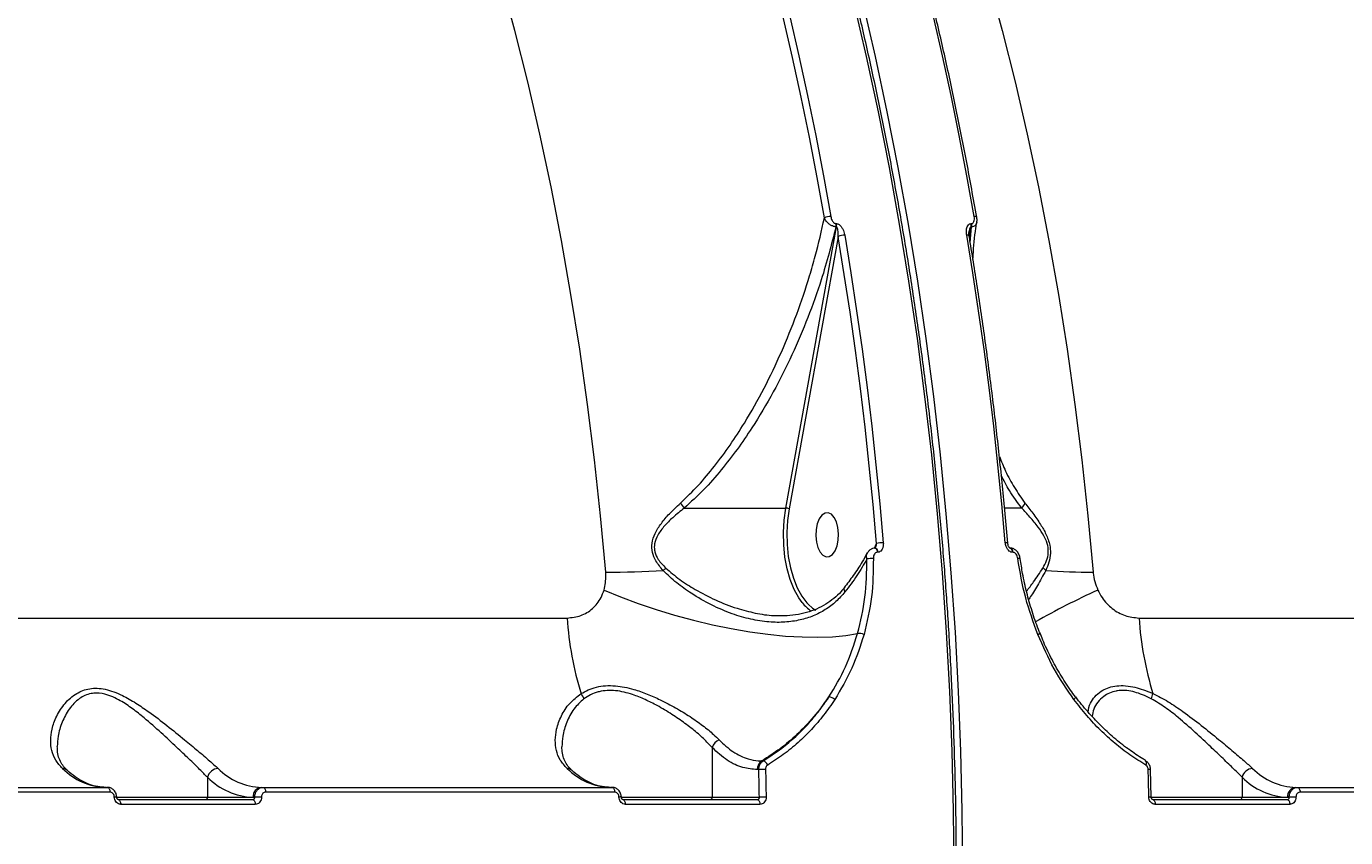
# Model space of a CAD drawing. Header units: millimetres. Extents: x -7735 to 7893, y -6545 to 6034.
# Drawn here: x 4159.8 to 4428.7, y 273.9 to 439.2 of the extents above; entities that cross this region are included whole.
import ezdxf

# ---------------------------------------------------------------- set-up
doc = ezdxf.new("R2010")
doc.units = ezdxf.units.MM
doc.layers.add('DIKOM_ОБЪЕКТ', color=7, linetype='Continuous')
doc.layers.add('DIKOM_РАЗМЕР_ОБЪЕКТА', color=7, linetype='Continuous')
doc.styles.add('style1', font='arial.ttf', dxfattribs={"width": 0.8})
doc.dimstyles.new('1-50', dxfattribs={"dimtxt": 300, "dimasz": 200, "dimexe": 100, "dimexo": 0, "dimgap": 100, "dimtad": 1, "dimtxsty": 'style1', "dimcen": 200, "dimclrd": 7, "dimclre": 7, "dimclrt": 7, "dimadec": 1, "dimazin": 2, "dimtfac": 1, "dimtmove": 0, "dimatfit": 2, "dimfxl": 0, "dimlwd": 25, "dimlwe": 18, "dimarcsym": 0})

# ---------------------------------------------------------------- blocks, each defined once
blk = doc.blocks.new('*D0')
at = {"layer": 'Defpoints', "color": 0, "transparency": 16777216}
for p in [(5893.22, 882.1), (-4595.74, 266.13), (5893.22, -5840.17)]:
    blk.add_point(p, dxfattribs=at)
at = {"layer": 'DIKOM_РАЗМЕР_ОБЪЕКТА', "color": 7, "lineweight": 18, "transparency": 16777216}
for p, q in [((5893.22, 882.1), (5893.22, -5940.17)), ((-4595.74, 266.13), (-4595.74, -5940.17))]:
    blk.add_line(p, q, dxfattribs=at)
at = {"layer": 'DIKOM_РАЗМЕР_ОБЪЕКТА', "color": 7, "lineweight": 25, "transparency": 16777216}
blk.add_line((-4395.74, -5840.17), (5693.22, -5840.17), dxfattribs=at)
at = {"layer": 'DIKOM_РАЗМЕР_ОБЪЕКТА', "color": 7, "transparency": 16777216}
for points in [[(-4395.74, -5806.84), (-4395.74, -5873.51), (-4595.74, -5840.17)], [(5693.22, -5806.84), (5693.22, -5873.51), (5893.22, -5840.17)]]:
    blk.add_solid(points, dxfattribs=at)
at = {"layer": 'DIKOM_РАЗМЕР_ОБЪЕКТА', "color": 7, "transparency": 16777216, "insert": (648.74, -5587), "char_height": 300, "attachment_point": 5, "style": 'style1'}
blk.add_mtext('10450', dxfattribs=at)

msp = doc.modelspace()

# ---------------------------------------------------------------- linework, layer by layer
at = {"layer": 'DIKOM_ОБЪЕКТ', "color": 7, "linetype": 'Continuous', "lineweight": 15}
for p, q in [((4314.59, 341.042), (4324.932, 398.331)), ((4324.932, 398.331), (4324.828, 398.331)), ((4324.83, 398.978), (4324.934, 398.978)), ((4352.361, 398.331), (4352, 396.329)), ((4352.198, 395.147), (4352.465, 398.331)), ((4352.465, 398.331), (4352.361, 398.331)), ((4352.364, 398.978), (4352.468, 398.978)), ((4325.271, 396.326), (4315.262, 340.877)), ((4293.922, 341.042), (4314.59, 341.042)), ((4362.689, 341.042), (4359.189, 341.042)), ((4332.692, 332.841), (4333.12, 333.81)), ((4333.362, 332.029), (4333.281, 332.029)), ((4360.363, 332.872), (4360.303, 332.872)), ((4360.871, 332.029), (4360.791, 332.029)), ((4362.382, 330.711), (4362.383, 330.716)), ((3970.021, 318.628), (4270.03, 318.628)), ((4386.605, 318.628), (4686.613, 318.628)), ((4299.597, 292.227), (4299.597, 282.125)), ((4309.095, 287.738), (4308.787, 287.738)), ((4309.727, 289.522), (4310.01, 289.522)), ((4389.084, 282.145), (4388.954, 287.765)), ((4196.737, 286.176), (4196.737, 282.125)), ((4407.6, 286.176), (4407.6, 282.125)), ((4105.199, 284.125), (4176.344, 284.125)), ((4176.858, 283.166), (4105.713, 283.166)), ((4207.719, 284.125), (4208.059, 284.125)), ((4208.059, 284.125), (4279.204, 284.125)), ((4279.718, 283.166), (4208.574, 283.166)), ((4418.582, 284.125), (4418.922, 284.125)), ((4418.922, 284.125), (4490.067, 284.125)), ((4490.581, 283.166), (4419.437, 283.166)), ((4178.19, 282.125), (4196.737, 282.125)), ((4178.535, 281.625), (4205.965, 281.625)), ((4206.479, 280.66), (4179.05, 280.66)), ((4196.737, 282.125), (4206.005, 282.125)), ((4206.005, 282.125), (4206.365, 282.125)), ((4281.05, 282.125), (4299.597, 282.125)), ((4281.395, 281.625), (4308.825, 281.625)), ((4309.339, 280.66), (4281.91, 280.66)), ((4299.597, 282.125), (4309.225, 282.125)), ((4389.053, 282.125), (4407.6, 282.125)), ((4389.399, 281.625), (4416.828, 281.625)), ((4417.343, 280.66), (4389.913, 280.66)), ((4407.6, 282.125), (4416.868, 282.125)), ((4416.868, 282.125), (4417.228, 282.125))]:
    msp.add_line(p, q, dxfattribs=at)
at = {"layer": 'DIKOM_ОБЪЕКТ', "color": 7, "linetype": 'Continuous', "lineweight": 15, "flags": 128}
for points in [[(4322.466, 400.14), (4320.98, 408.405), (4319.405, 416.607), (4317.742, 424.744), (4315.992, 432.812), (4314.156, 440.807), (4312.234, 448.725), (4310.227, 456.564), (4308.136, 464.32)], [(4309.412, 464.758), (4311.507, 456.985), (4313.518, 449.129), (4315.445, 441.193), (4317.285, 433.18), (4319.039, 425.095), (4320.705, 416.94), (4322.284, 408.72), (4323.773, 400.437)], [(4353.02, 400.437), (4351.53, 408.72), (4349.952, 416.94), (4348.285, 425.095), (4346.531, 433.18), (4344.691, 441.193), (4342.765, 449.129), (4340.754, 456.985), (4338.658, 464.758)], [(4277.916, 327.973), (4276.854, 339.441), (4275.612, 350.84), (4274.193, 362.161), (4272.595, 373.392), (4270.823, 384.524), (4268.876, 395.545), (4266.757, 406.446), (4264.468, 417.217), (4262.011, 427.847), (4259.387, 438.326), (4256.601, 448.645)], [(4355.947, 448.645), (4358.733, 438.326), (4361.356, 427.847), (4363.813, 417.217), (4366.103, 406.446), (4368.222, 395.545), (4370.168, 384.524), (4371.941, 373.392), (4373.538, 362.161), (4374.958, 350.84), (4376.2, 339.441), (4377.261, 327.973)], [(4348.898, 267.128), (4348.792, 279.315), (4348.504, 291.491), (4348.034, 303.646), (4347.382, 315.769), (4346.55, 327.851), (4345.537, 339.88), (4344.345, 351.847), (4342.975, 363.742), (4341.427, 375.555), (4339.704, 387.276), (4337.806, 398.895), (4335.735, 410.402), (4333.493, 421.787), (4331.082, 433.041), (4328.504, 444.155)], [(4330.218, 444.155), (4332.797, 433.041), (4335.207, 421.787), (4337.45, 410.402), (4339.52, 398.895), (4341.418, 387.276), (4343.142, 375.555), (4344.689, 363.742), (4346.059, 351.847), (4347.251, 339.88), (4348.264, 327.851), (4349.096, 315.769), (4349.748, 303.646), (4350.218, 291.491), (4350.506, 279.315), (4350.612, 267.128)], [(4353.517, 400.288), (4353.511, 400.307), (4353.473, 400.351), (4353.401, 400.388), (4353.3, 400.415), (4353.171, 400.431), (4353.02, 400.437)], [(4333.12, 333.81), (4332.411, 341.742), (4331.624, 349.647), (4330.758, 357.521), (4329.815, 365.361), (4328.794, 373.164), (4327.696, 380.928), (4326.522, 388.65), (4325.271, 396.326)], [(4326.618, 396.637), (4327.872, 388.942), (4329.049, 381.202), (4330.149, 373.42), (4331.172, 365.598), (4332.118, 357.739), (4332.986, 349.846), (4333.775, 341.923), (4334.486, 333.971)], [(4359.343, 333.971), (4358.633, 341.923), (4357.843, 349.846), (4356.976, 357.739), (4356.03, 365.598), (4355.007, 373.42), (4353.907, 381.202), (4352.729, 388.942), (4351.476, 396.637)], [(4351.973, 396.492), (4351.971, 396.499), (4351.939, 396.546), (4351.87, 396.585), (4351.767, 396.613), (4351.634, 396.631), (4351.476, 396.637)], [(4317.968, 321.764), (4317.284, 322.728), (4316.332, 324.464), (4315.529, 326.463), (4314.893, 328.677), (4314.439, 331.054), (4314.178, 333.538), (4314.116, 336.071), (4314.255, 338.592), (4314.59, 341.042)], [(4315.262, 340.877), (4314.937, 338.501), (4314.802, 336.056), (4314.862, 333.6), (4315.115, 331.191), (4315.556, 328.886), (4316.172, 326.739), (4316.951, 324.801), (4317.874, 323.117), (4318.919, 321.728), (4319.146, 321.483)], [(4325.046, 333.335), (4325.292, 334.524), (4325.354, 335.799), (4325.229, 337.056), (4324.927, 338.195), (4324.472, 339.122), (4323.901, 339.762), (4323.259, 340.064), (4322.6, 340.003), (4321.977, 339.584), (4321.44, 338.841), (4321.032, 337.835), (4320.787, 336.646), (4320.724, 335.37), (4320.849, 334.113), (4321.151, 332.974), (4321.607, 332.047), (4322.178, 331.407), (4322.819, 331.105), (4323.478, 331.166), (4324.101, 331.585), (4324.638, 332.328), (4325.046, 333.335)], [(4332.774, 332.872), (4332.912, 332.834), (4333.046, 332.719), (4333.157, 332.536), (4333.238, 332.3), (4333.281, 332.029)], [(4332.841, 332.872), (4332.849, 332.872), (4332.853, 332.872)], [(4332.853, 332.872), (4332.993, 332.834), (4333.127, 332.719), (4333.238, 332.536), (4333.318, 332.3), (4333.362, 332.029)], [(4360.274, 332.872), (4360.278, 332.872), (4360.423, 332.834), (4360.556, 332.719), (4360.667, 332.536), (4360.748, 332.3), (4360.791, 332.029)], [(4360.362, 332.872), (4360.503, 332.834), (4360.637, 332.719), (4360.748, 332.536), (4360.828, 332.3), (4360.871, 332.029)], [(4277.563, 324.331), (4280.944, 322.925), (4284.492, 321.592), (4288.173, 320.347), (4291.951, 319.201), (4295.787, 318.166), (4299.644, 317.252), (4303.484, 316.468), (4307.27, 315.822), (4310.963, 315.32), (4314.528, 314.967), (4317.928, 314.767), (4321.131, 314.722), (4324.105, 314.831), (4326.821, 315.095), (4329.251, 315.509)], [(4326.509, 324.758), (4326.51, 324.758), (4326.519, 324.771)], [(4319.146, 321.483), (4320.061, 320.666), (4320.703, 320.241)], [(4373.629, 302.538), (4373.647, 302.497), (4373.641, 302.431), (4373.606, 302.347), (4373.543, 302.249), (4373.454, 302.139), (4373.343, 302.023)], [(4309.225, 282.125), (4309.211, 282.827), (4309.196, 283.529), (4309.181, 284.231), (4309.165, 284.932), (4309.148, 285.634), (4309.131, 286.335), (4309.113, 287.037), (4309.095, 287.738)], [(4310.467, 287.79), (4310.485, 287.087), (4310.503, 286.384), (4310.52, 285.68), (4310.537, 284.977), (4310.553, 284.274), (4310.568, 283.57), (4310.583, 282.867), (4310.597, 282.163)], [(4387.848, 289.522), (4387.935, 289.508), (4387.956, 289.499)], [(4387.956, 289.499), (4388.005, 289.463), (4388.055, 289.387), (4388.083, 289.284), (4388.09, 289.157), (4388.073, 289.011), (4388.034, 288.852), (4387.975, 288.684)], [(4388.599, 282.163), (4388.585, 282.867), (4388.57, 283.57), (4388.555, 284.274), (4388.539, 284.977), (4388.522, 285.68), (4388.505, 286.384), (4388.487, 287.087), (4388.469, 287.79)], [(4176.344, 284.125), (4176.442, 284.107), (4176.536, 284.053), (4176.623, 283.965), (4176.701, 283.847), (4176.764, 283.702), (4176.814, 283.536), (4176.845, 283.355), (4176.858, 283.166)], [(4208.059, 284.125), (4208.157, 284.107), (4208.251, 284.053), (4208.339, 283.965), (4208.416, 283.847), (4208.48, 283.702), (4208.528, 283.536), (4208.56, 283.355), (4208.574, 283.166)], [(4279.204, 284.125), (4279.302, 284.107), (4279.396, 284.053), (4279.483, 283.965), (4279.561, 283.847), (4279.625, 283.702), (4279.674, 283.536), (4279.705, 283.355), (4279.718, 283.166)], [(4418.922, 284.125), (4419.02, 284.107), (4419.115, 284.053), (4419.202, 283.965), (4419.279, 283.847), (4419.343, 283.702), (4419.392, 283.536), (4419.424, 283.355), (4419.437, 283.166)], [(4178.535, 281.625), (4178.634, 281.607), (4178.728, 281.552), (4178.816, 281.464), (4178.893, 281.345), (4178.957, 281.199), (4179.006, 281.032), (4179.037, 280.85), (4179.05, 280.66)], [(4205.965, 281.625), (4206.063, 281.607), (4206.158, 281.552), (4206.245, 281.464), (4206.322, 281.345), (4206.387, 281.199), (4206.435, 281.032), (4206.466, 280.85), (4206.479, 280.66)], [(4281.395, 281.625), (4281.494, 281.607), (4281.588, 281.552), (4281.676, 281.464), (4281.753, 281.345), (4281.817, 281.199), (4281.866, 281.032), (4281.897, 280.85), (4281.91, 280.66)], [(4308.825, 281.625), (4308.923, 281.607), (4309.018, 281.552), (4309.105, 281.464), (4309.183, 281.345), (4309.247, 281.199), (4309.295, 281.032), (4309.327, 280.85), (4309.339, 280.66)], [(4389.399, 281.625), (4389.497, 281.607), (4389.591, 281.552), (4389.679, 281.464), (4389.756, 281.345), (4389.82, 281.199), (4389.869, 281.032), (4389.9, 280.85), (4389.913, 280.66)], [(4416.828, 281.625), (4416.926, 281.607), (4417.021, 281.552), (4417.108, 281.464), (4417.185, 281.345), (4417.25, 281.199), (4417.298, 281.032), (4417.33, 280.85), (4417.343, 280.66)]]:
    msp.add_lwpolyline(points, dxfattribs=at)
at = {"layer": 'DIKOM_ОБЪЕКТ', "color": 7, "linetype": 'Continuous', "lineweight": 15}
for centre, radius, start, end in [((4323.759, 397.469), 2.968, 89.73105, 115.82463), ((4322.966, 398.661), 1.891, 349.9394, 9.63834), ((4323.069, 398.661), 1.891, 349.9394, 9.63834), ((4350.474, 398.661), 1.916, 350.06999, 9.50775), ((4350.577, 398.661), 1.916, 350.06999, 9.50775), ((4326.586, 393.703), 2.935, 89.36773, 116.61483), ((4286.168, 335.868), 9.322, 33.71345, 41.62355), ((4360.883, 342.96), 2.635, 313.27593, 340.02016), ((4314.605, 339.655), 1.387, 61.72555, 90.61855), ((4334.442, 328.49), 5.481, 89.53883, 103.95223), ((4359.489, 333.312), 0.675, 59.47978, 102.46544), ((4332.072, 325.972), 4.777, 85.32223, 101.35983), ((4362.111, 329.838), 0.919, 72.76502, 103.18058), ((4277.49, 555.724), 227.752, 270.10713, 273.0544), ((4265.979, 352.21), 33.631, 314.67857, 315.90962), ((4365.443, 326.523), 2.777, 39.66741, 55.41318), ((4376.703, 456.408), 128.436, 265.92713, 270.24918), ((4327.254, 324.479), 0.795, 159.47806, 221.96973), ((4451.801, 163.739), 176.65, 114.61917, 119.25377), ((4324.576, 326.843), 8.334, 217.54306, 234.95528), ((4337.386, 323.086), 67.503, 183.78702, 197.11646), ((4454.002, 323.092), 67.545, 183.78948, 197.11057), ((4329.389, 312.805), 2.708, 64.71532, 92.9266), ((4365.761, 316.093), 0.872, 285.65994, 318.22643), ((4270.637, 301.305), 2.943, 17.17422, 40.57959), ((4323.249, 300.681), 1.894, 45.10076, 85.18174), ((4383.361, 304.673), 6.256, 336.45821, 346.56509), ((4302.017, 291.501), 2.527, 113.79153, 163.30805), ((4176.478, 297.238), 13.122, 224.8589, 267.92782), ((4167.211, 286.663), 1.32, 48.37784, 91.44703), ((4199.044, 285.613), 2.375, 93.66737, 166.28921), ((4208.194, 297.24), 13.123, 224.86109, 267.9279), ((4279.339, 297.239), 13.122, 224.85981, 267.92691), ((4270.073, 286.671), 1.312, 48.24164, 91.58323), ((4310.843, 287.795), 2.057, 122.8625, 181.5783), ((4310.418, 270.819), 16.971, 89.83705, 94.47155), ((4309.679, 288.262), 1.303, 18.88914, 75.28162), ((4388.619, 285.977), 1.819, 79.37182, 94.73074), ((4409.907, 285.613), 2.375, 93.65412, 166.28997), ((4419.056, 297.237), 13.12, 224.85612, 267.9306), ((4206.503, 295.893), 13.777, 224.85775, 267.9299), ((4417.366, 295.893), 13.777, 224.85775, 267.9299), ((4207.874, 282.258), 1.873, 94.72839, 184.07099), ((4418.737, 282.258), 1.873, 94.72839, 184.07099), ((4177.884, 279.654), 2.514, 82.29374, 93.38158), ((4196.269, 282.093), 0.469, 274.79351, 3.99265), ((4207.689, 259.226), 22.938, 89.87975, 93.30833), ((4280.746, 279.689), 2.479, 82.21915, 93.45193), ((4299.129, 282.092), 0.469, 274.7589, 4.02726), ((4310.549, 259.214), 22.949, 89.88063, 93.30746), ((4388.748, 279.695), 2.473, 82.17957, 93.4536), ((4407.132, 282.092), 0.469, 274.7589, 4.02726), ((4418.552, 259.214), 22.949, 89.88063, 93.30746)]:
    msp.add_arc(centre, radius, start, end, dxfattribs=at)
for points, knots in [([(4349.383, 267.127), (4349.376, 269.147), (4349.355, 275.006), (4349.197, 284.701), (4348.855, 296.2), (4348.348, 307.676), (4347.68, 319.121), (4346.85, 330.527), (4345.859, 341.883), (4344.708, 353.183), (4343.397, 364.418), (4341.928, 375.578), (4340.302, 386.657), (4338.52, 397.645), (4336.583, 408.534), (4334.493, 419.316), (4332.251, 429.983), (4329.859, 440.528), (4327.318, 450.941), (4324.631, 461.215), (4321.8, 471.343), (4318.827, 481.316), (4315.713, 491.128), (4312.461, 500.772), (4309.074, 510.238), (4305.555, 519.522), (4301.905, 528.615), (4298.127, 537.511), (4294.226, 546.203), (4290.201, 554.685), (4286.059, 562.95), (4281.799, 570.992), (4277.428, 578.805), (4272.947, 586.383), (4268.361, 593.721), (4263.671, 600.812), (4258.882, 607.651), (4253.997, 614.234), (4249.021, 620.555), (4243.955, 626.609), (4238.806, 632.392), (4233.576, 637.9), (4228.269, 643.127), (4222.89, 648.071), (4217.441, 652.726), (4211.929, 657.09), (4206.356, 661.16), (4200.726, 664.931), (4195.047, 668.406), (4189.317, 671.558), (4184.699, 673.896), (4181.978, 675.073), (4181.195, 675.412)], [0, 0, 0, 0, 0.010755, 0.031188, 0.0516214, 0.072055, 0.0924886, 0.1129222, 0.1333561, 0.15379, 0.1742242, 0.1946585, 0.2150931, 0.2355279, 0.2559631, 0.2763985, 0.2968343, 0.3172704, 0.3377069, 0.3581439, 0.3785814, 0.3990192, 0.4194576, 0.4398964, 0.460336, 0.4807759, 0.5012167, 0.5216578, 0.5420995, 0.5625418, 0.5829847, 0.6034285, 0.6238724, 0.6443171, 0.6647619, 0.6852074, 0.705653, 0.7260989, 0.7465444, 0.7669899, 0.7874346, 0.8078782, 0.8283208, 0.8487614, 0.8692005, 0.8896362, 0.9100692, 0.9304987, 0.9509233, 0.9713434, 0.9917581, 1, 1, 1, 1]), ([(4353.517, 400.288), (4353.18, 402.2), (4352.202, 407.745), (4350.466, 416.843), (4348.261, 427.538), (4345.903, 438.111), (4343.395, 448.554), (4341.136, 457.356), (4339.688, 462.65), (4339.169, 464.552)], [0, 0, 0, 0, 0.0864647, 0.2507435, 0.415027, 0.5793148, 0.7436056, 0.9078982, 1, 1, 1, 1]), ([(4293.136, 342.06), (4294.363, 343.236), (4296.817, 345.589), (4300.157, 349.594), (4303.292, 353.843), (4306.713, 359.122), (4310.263, 365.43), (4313.807, 372.855), (4316.907, 380.51), (4319.105, 387.06), (4321, 393.605), (4321.884, 397.543), (4322.466, 400.14)], [0, 0, 0, 0, 0.0776012, 0.1552621, 0.2354691, 0.3156948, 0.4385181, 0.5613733, 0.6872826, 0.813199, 0.876762, 1, 1, 1, 1]), ([(4324.828, 398.331), (4323.901, 394.729), (4322.303, 388.516), (4319.167, 379.826), (4315.916, 372.175), (4312.133, 364.643), (4308.329, 358.231), (4304.728, 352.961), (4301.452, 348.729), (4297.9, 344.666), (4295.247, 342.25), (4293.922, 341.042)], [0, 0, 0, 0, 0.1721643, 0.2969465, 0.4217214, 0.5495785, 0.6773936, 0.75695, 0.8364874, 0.9182775, 1, 1, 1, 1]), ([(4324.828, 398.331), (4324.719, 398.34), (4324.481, 398.362), (4324.057, 398.506), (4323.576, 398.774), (4323.044, 399.226), (4322.671, 399.71), (4322.513, 400.042), (4322.466, 400.14)], [0, 0, 0, 0, 0.1137903, 0.2493504, 0.4227632, 0.6135216, 0.8848381, 1, 1, 1, 1]), ([(4323.773, 400.437), (4323.841, 400.167), (4323.938, 399.773), (4324.222, 399.33), (4324.444, 399.111), (4324.654, 398.995), (4324.776, 398.983), (4324.83, 398.978)], [0, 0, 0, 0, 0.4300582, 0.6258608, 0.7881312, 0.9053467, 1, 1, 1, 1]), ([(4325.271, 396.326), (4325.277, 396.681), (4325.286, 397.197), (4325.206, 397.809), (4325.126, 398.116), (4325.043, 398.272), (4324.976, 398.324), (4324.946, 398.328), (4324.932, 398.331)], [0, 0, 0, 0, 0.4959002, 0.719775, 0.8702674, 0.9509715, 0.9759744, 1, 1, 1, 1]), ([(4324.934, 398.978), (4325.02, 398.969), (4325.212, 398.948), (4325.544, 398.762), (4325.907, 398.403), (4326.326, 397.733), (4326.534, 397.103), (4326.61, 396.683), (4326.618, 396.637)], [0, 0, 0, 0, 0.09338808, 0.208801, 0.37210504, 0.5793401, 0.95365001, 1, 1, 1, 1]), ([(4351.476, 396.637), (4351.443, 396.941), (4351.379, 397.529), (4351.518, 398.254), (4351.775, 398.703), (4352.054, 398.935), (4352.26, 398.963), (4352.364, 398.978)], [0, 0, 0, 0, 0.3047261, 0.5876103, 0.7664253, 0.8828036, 1, 1, 1, 1]), ([(4352.361, 398.331), (4352.346, 398.328), (4352.313, 398.324), (4352.255, 398.278), (4352.152, 398.133), (4352.031, 397.81), (4352.004, 397.51), (4351.988, 397.333)], [0, 0, 0, 0, 0.0455538, 0.1017006, 0.2035548, 0.5306503, 1, 1, 1, 1]), ([(4353.514, 399.266), (4353.494, 399.125), (4353.455, 398.839), (4353.188, 398.556), (4352.856, 398.373), (4352.598, 398.345), (4352.465, 398.331)], [0, 0, 0, 0, 0.2776723, 0.5635445, 0.7759053, 1, 1, 1, 1]), ([(4352.468, 398.978), (4352.534, 398.987), (4352.668, 399.004), (4352.844, 399.151), (4353.002, 399.432), (4353.084, 399.883), (4353.042, 400.247), (4353.02, 400.437)], [0, 0, 0, 0, 0.1206445, 0.2405908, 0.4168455, 0.6949695, 1, 1, 1, 1]), ([(4352.753, 391.657), (4352.767, 391.947), (4352.867, 394.075), (4353.12, 396.617), (4353.463, 398.869), (4353.523, 399.264)], [0, 0, 0, 0, 0.1151606, 0.8449226, 1, 1, 1, 1]), ([(4353.536, 399.281), (4353.545, 399.326), (4353.608, 399.624), (4353.599, 399.974), (4353.515, 400.259), (4353.507, 400.288)], [0, 0, 0, 0, 0.1376924, 0.9119128, 1, 1, 1, 1]), ([(4351.993, 396.493), (4351.974, 396.567), (4351.898, 396.869), (4351.912, 397.21), (4351.962, 397.404), (4351.967, 397.426)], [0, 0, 0, 0, 0.2252435, 0.9124744, 1, 1, 1, 1]), ([(4359.832, 333.894), (4359.659, 335.886), (4359.159, 341.665), (4358.208, 351.188), (4356.927, 362.435), (4355.486, 373.609), (4353.915, 384.508), (4352.706, 392.115), (4352.049, 396.033), (4351.973, 396.492)], [0, 0, 0, 0, 0.0939962, 0.272578, 0.4511654, 0.629754, 0.8083451, 0.9775409, 1, 1, 1, 1]), ([(4358.138, 351.569), (4358.544, 350.558), (4359.435, 348.341), (4361.165, 345.139), (4362.626, 343.089), (4363.359, 342.06)], [0, 0, 0, 0, 0.2943261, 0.6458123, 1, 1, 1, 1]), ([(4362.689, 341.042), (4361.816, 342.206), (4360.253, 344.292), (4359.054, 346.677), (4358.525, 347.732)], [0, 0, 0, 0, 0.5579985, 1, 1, 1, 1]), ([(4289.626, 328.296), (4289.086, 328.935), (4288.147, 330.046), (4287.33, 331.994), (4287.244, 333.964), (4287.937, 335.999), (4289.213, 337.971), (4290.972, 340.033), (4292.366, 341.338), (4293.136, 342.06)], [0, 0, 0, 0, 0.149123, 0.259639, 0.3716716, 0.4987824, 0.6508233, 0.8069605, 1, 1, 1, 1]), ([(4363.359, 342.06), (4363.887, 341.374), (4364.949, 339.995), (4366.435, 337.896), (4367.685, 335.751), (4368.444, 333.722), (4368.607, 331.701), (4368.281, 329.909), (4367.82, 328.848), (4367.58, 328.296)], [0, 0, 0, 0, 0.1836375, 0.3692329, 0.5090737, 0.6522043, 0.750854, 0.8702105, 1, 1, 1, 1]), ([(4293.922, 341.042), (4293.125, 340.399), (4291.704, 339.252), (4289.853, 337.438), (4288.522, 335.69), (4287.799, 333.97), (4287.783, 332.759), (4288.009, 331.674), (4288.652, 330.325), (4289.588, 329.368), (4290.134, 328.81)], [0, 0, 0, 0, 0.2010602, 0.358391, 0.5149377, 0.638498, 0.7217746, 0.7449558, 0.8512625, 1, 1, 1, 1]), ([(4367.019, 328.81), (4367.285, 329.294), (4367.787, 330.209), (4368.18, 331.808), (4368.044, 333.53), (4367.581, 334.677), (4366.916, 335.924), (4365.933, 337.353), (4364.378, 339.219), (4363.252, 340.434), (4362.689, 341.042)], [0, 0, 0, 0, 0.129802, 0.2451278, 0.338466, 0.4557866, 0.4772313, 0.6177302, 0.8086975, 1, 1, 1, 1]), ([(4332.881, 333.018), (4332.924, 333.118), (4333.034, 333.376), (4333.088, 333.645), (4333.12, 333.81)], [0, 0, 0, 0, 0.3857522, 1, 1, 1, 1]), ([(4334.486, 333.971), (4334.489, 333.72), (4334.494, 333.244), (4334.286, 332.65), (4333.988, 332.26), (4333.67, 332.06), (4333.455, 332.038), (4333.362, 332.029)], [0, 0, 0, 0, 0.27919701, 0.52947837, 0.72167817, 0.87948078, 1, 1, 1, 1]), ([(4360.791, 332.029), (4360.696, 332.038), (4360.477, 332.06), (4360.126, 332.261), (4359.764, 332.65), (4359.458, 333.244), (4359.383, 333.72), (4359.343, 333.971)], [0, 0, 0, 0, 0.1205425, 0.2783116, 0.4705916, 0.7208172, 1, 1, 1, 1]), ([(4360.306, 332.871), (4360.306, 332.87), (4360.307, 332.87), (4360.267, 332.891), (4360.205, 332.945), (4360.113, 333.051), (4359.999, 333.238), (4359.87, 333.57), (4359.826, 333.872), (4359.825, 334.056), (4359.825, 334.076)], [0, 0, 0, 0, 0.0375193, 0.1025205, 0.1787297, 0.2648331, 0.408727, 0.6210097, 0.9600782, 1, 1, 1, 1]), ([(4331.183, 331.891), (4330.852, 331.28), (4330.013, 329.734), (4328.448, 327.35), (4327.112, 325.611), (4326.474, 324.78)], [0, 0, 0, 0, 0.2543235, 0.6434817, 1, 1, 1, 1]), ([(4331.131, 330.655), (4331.096, 330.893), (4331.031, 331.337), (4331.184, 331.693), (4331.254, 331.859)], [0, 0, 0, 0, 0.5355776, 1, 1, 1, 1]), ([(4332.775, 332.85), (4332.608, 332.844), (4332.252, 332.831), (4331.776, 332.55), (4331.432, 332.222), (4331.313, 331.966), (4331.273, 331.88)], [0, 0, 0, 0, 0.2586235, 0.5544763, 0.8509253, 1, 1, 1, 1]), ([(4333.281, 332.029), (4333.227, 332.024), (4333.09, 332.013), (4332.872, 331.891), (4332.649, 331.629), (4332.485, 331.226), (4332.469, 330.899), (4332.461, 330.733)], [0, 0, 0, 0, 0.10102857, 0.2613821, 0.46068734, 0.72654005, 1, 1, 1, 1]), ([(4332.883, 333.018), (4332.879, 333.004), (4332.858, 332.941), (4332.809, 332.88), (4332.775, 332.849), (4332.789, 332.857), (4332.795, 332.861)], [0, 0, 0, 0, 0.0964169, 0.4272873, 0.7125894, 1, 1, 1, 1]), ([(4362.37, 330.714), (4362.36, 330.801), (4362.317, 331.204), (4362.046, 331.826), (4361.546, 332.448), (4360.975, 332.774), (4360.554, 332.91), (4360.361, 332.872), (4360.361, 332.871)], [0, 0, 0, 0, 0.08170864, 0.37596641, 0.61050398, 0.8127745, 0.99922712, 1, 1, 1, 1]), ([(4361.901, 330.733), (4361.867, 330.899), (4361.798, 331.226), (4361.568, 331.629), (4361.302, 331.891), (4361.065, 332.013), (4360.925, 332.024), (4360.871, 332.029)], [0, 0, 0, 0, 0.2734228, 0.5392203, 0.7385548, 0.8988868, 1, 1, 1, 1]), ([(4326.663, 323.947), (4326.069, 323.265), (4324.864, 321.883), (4322.67, 320.268), (4320.22, 319.01), (4317.461, 318.146), (4314.428, 317.713), (4311.044, 317.753), (4307.429, 318.319), (4303.486, 319.477), (4299.395, 321.236), (4295.617, 323.417), (4292.295, 325.749), (4290.52, 327.443), (4289.626, 328.296)], [0, 0, 0, 0, 0.0667276, 0.1352468, 0.2049067, 0.2761783, 0.3547291, 0.4350121, 0.5258153, 0.6185718, 0.7247419, 0.8332622, 0.9160239, 1, 1, 1, 1]), ([(4290.134, 328.81), (4291.071, 328.011), (4292.959, 326.402), (4296.391, 324.251), (4300.284, 322.229), (4304.404, 320.621), (4308.402, 319.584), (4311.468, 319.097), (4313.246, 319.128), (4313.769, 319.137)], [0, 0, 0, 0, 0.1394893, 0.2812528, 0.4569987, 0.6360748, 0.7850278, 0.9367505, 1, 1, 1, 1]), ([(4331.131, 330.655), (4330.478, 329.526), (4329.166, 327.255), (4327.5, 325.054), (4326.663, 323.947)], [0, 0, 0, 0, 0.4974146, 1, 1, 1, 1]), ([(4329.251, 315.509), (4329.836, 317.941), (4331.022, 322.865), (4331.094, 328.037), (4331.131, 330.655)], [0, 0, 0, 0, 0.4938193, 1, 1, 1, 1]), ([(4332.461, 330.733), (4332.428, 328.123), (4332.359, 322.837), (4331.155, 317.802), (4330.546, 315.254)], [0, 0, 0, 0, 0.493873, 1, 1, 1, 1]), ([(4365.996, 315.254), (4365.086, 317.739), (4363.245, 322.772), (4362.353, 328.057), (4361.901, 330.733)], [0, 0, 0, 0, 0.4938422, 1, 1, 1, 1]), ([(4366.431, 315.521), (4366.32, 315.78), (4365.695, 317.237), (4364.769, 320.004), (4363.683, 323.806), (4362.884, 327.391), (4362.553, 329.707), (4362.409, 330.715)], [0, 0, 0, 0, 0.0540302, 0.3030886, 0.5536364, 0.8056024, 1, 1, 1, 1]), ([(4363.661, 324.09), (4364.142, 324.699), (4365.212, 326.058), (4366.377, 327.831), (4367.019, 328.81)], [0, 0, 0, 0, 0.4484599, 1, 1, 1, 1]), ([(4367.58, 328.296), (4367.028, 327.257), (4365.922, 325.177), (4364.695, 323.3), (4364.19, 322.508), (4364.121, 322.4)], [0, 0, 0, 0, 0.4629092, 0.9266384, 1, 1, 1, 1]), ([(4277.563, 324.331), (4277.766, 325.312), (4277.989, 326.395), (4277.941, 327.637), (4277.924, 327.858), (4277.916, 327.973)], [0, 0, 0, 0, 0.8217511, 0.9078649, 1, 1, 1, 1]), ([(4377.261, 327.973), (4377.266, 327.915), (4377.324, 327.274), (4377.538, 326.021), (4377.984, 324.902), (4378.211, 324.331)], [0, 0, 0, 0, 0.0468186, 0.5142656, 1, 1, 1, 1]), ([(4270.03, 318.628), (4270.977, 318.725), (4272.854, 318.917), (4275.273, 320.433), (4276.848, 322.357), (4277.375, 323.812), (4277.563, 324.331)], [0, 0, 0, 0, 0.2885642, 0.5716403, 0.8470345, 1, 1, 1, 1]), ([(4326.494, 324.795), (4326.292, 324.531), (4325.673, 323.717), (4324.418, 322.576), (4322.754, 321.371), (4320.877, 320.411), (4318.825, 319.682), (4316.606, 319.244), (4314.903, 319.059), (4313.937, 319.1), (4313.774, 319.107)], [0, 0, 0, 0, 0.0667452, 0.2054313, 0.3488458, 0.4966032, 0.6491007, 0.8061985, 0.9672603, 1, 1, 1, 1]), ([(4378.211, 324.331), (4378.481, 323.812), (4379.237, 322.357), (4381.101, 320.433), (4383.739, 318.916), (4385.643, 318.725), (4386.605, 318.628)], [0, 0, 0, 0, 0.1529517, 0.4283558, 0.7114211, 1, 1, 1, 1]), ([(4323.408, 302.568), (4324.601, 304.559), (4327.016, 308.589), (4328.5, 313.185), (4329.251, 315.509)], [0, 0, 0, 0, 0.4941682, 1, 1, 1, 1]), ([(4330.546, 315.254), (4329.8, 312.931), (4328.291, 308.232), (4325.83, 304.108), (4324.585, 302.023)], [0, 0, 0, 0, 0.4941672, 1, 1, 1, 1]), ([(4373.343, 302.023), (4371.939, 304.059), (4369.097, 308.179), (4367.038, 312.877), (4365.996, 315.254)], [0, 0, 0, 0, 0.4941793, 1, 1, 1, 1]), ([(4373.661, 302.563), (4373.315, 303.016), (4372.2, 304.481), (4370.512, 307.16), (4368.624, 310.573), (4367.269, 313.376), (4366.615, 315.064), (4366.437, 315.522)], [0, 0, 0, 0, 0.11726898, 0.3790727, 0.64085587, 0.90238369, 1, 1, 1, 1]), ([(4167.177, 287.983), (4166.676, 288.528), (4165.657, 289.637), (4164.914, 291.61), (4164.679, 293.739), (4164.98, 296.107), (4165.899, 298.685), (4167.543, 301.255), (4169.798, 303.299), (4172.186, 304.245), (4174.244, 304.375), (4175.909, 304.159), (4177.647, 303.638), (4179.739, 302.721), (4182.14, 301.337), (4185.186, 299.255), (4188.543, 296.689), (4191.875, 293.988), (4194.786, 291.562), (4197.125, 289.574), (4198.338, 288.481), (4198.892, 287.983)], [0, 0, 0, 0, 0.0545836, 0.1110312, 0.1659463, 0.2220131, 0.289074, 0.3579613, 0.4226721, 0.4774042, 0.5047514, 0.533098, 0.5623557, 0.5923817, 0.6398922, 0.6885844, 0.759285, 0.8320622, 0.8901633, 0.9498688, 1, 1, 1, 1]), ([(4272.872, 303.219), (4273.344, 303.488), (4274.296, 304.034), (4275.982, 304.592), (4277.861, 304.885), (4280.404, 304.854), (4283.303, 304.252), (4286.368, 303.173), (4289.248, 301.894), (4292.216, 300.327), (4295.124, 298.551), (4297.727, 296.721), (4299.674, 295.135), (4300.634, 294.176), (4300.998, 293.813)], [0, 0, 0, 0, 0.0603652, 0.1220428, 0.1825781, 0.2452033, 0.3548633, 0.4358146, 0.5190996, 0.6213385, 0.7265968, 0.8297169, 0.9355796, 1, 1, 1, 1]), ([(4299.597, 292.227), (4299.255, 292.607), (4298.365, 293.596), (4296.543, 295.256), (4294.133, 297.157), (4291.398, 299.037), (4288.656, 300.676), (4285.945, 302.045), (4283.109, 303.196), (4280.451, 303.843), (4278.176, 303.91), (4277.007, 303.738), (4275.868, 303.444), (4274.754, 303.029), (4273.888, 302.461), (4273.449, 302.174)], [0, 0, 0, 0, 0.0653864, 0.1703663, 0.2779379, 0.3818151, 0.4884118, 0.569568, 0.6527987, 0.7604191, 0.8151546, 0.8718827, 0.8800459, 0.9392002, 1, 1, 1, 1]), ([(4376.273, 299.426), (4376.272, 299.44), (4376.202, 300.091), (4376.627, 301.187), (4377.516, 302.638), (4378.714, 303.673), (4380.129, 304.395), (4381.637, 304.804), (4383.397, 304.912), (4385.783, 304.612), (4387.865, 303.917), (4389.235, 303.312), (4389.447, 303.219)], [0, 0, 0, 0, 0.00353588, 0.16754465, 0.29425319, 0.42423058, 0.51761367, 0.61331243, 0.70770161, 0.80569922, 0.96996704, 1, 1, 1, 1]), ([(4389.097, 302.174), (4388.902, 302.272), (4387.653, 302.9), (4385.813, 303.6), (4383.706, 303.917), (4382.606, 303.867), (4381.545, 303.687), (4380.532, 303.367), (4379.234, 302.604), (4378.139, 301.499), (4377.309, 300.113), (4377.141, 299.094), (4377.058, 298.587)], [0, 0, 0, 0, 0.0313229, 0.2005492, 0.288639, 0.3801608, 0.3970742, 0.4935629, 0.5929579, 0.726667, 0.8641032, 1, 1, 1, 1]), ([(4196.737, 286.176), (4196.219, 286.7), (4195.097, 287.836), (4192.949, 289.917), (4190.32, 292.43), (4187.274, 295.275), (4184.261, 297.948), (4181.477, 300.164), (4179.334, 301.615), (4177.424, 302.6), (4175.592, 303.254), (4174.071, 303.398), (4172.731, 303.207), (4171.716, 302.88), (4170.097, 301.935), (4168.408, 300.099), (4167.005, 297.42), (4166.221, 294.794), (4166.143, 293.153), (4166.11, 292.456)], [0, 0, 0, 0, 0.0614343, 0.1331454, 0.2068021, 0.2939314, 0.3833564, 0.4406235, 0.4990547, 0.5330397, 0.567942, 0.6179008, 0.6312115, 0.6623776, 0.6945889, 0.7715355, 0.8535156, 0.93775, 1, 1, 1, 1]), ([(4270.037, 287.983), (4269.53, 288.538), (4268.515, 289.65), (4267.769, 291.627), (4267.54, 293.748), (4267.843, 296.127), (4268.772, 298.693), (4270.363, 301.289), (4272.055, 302.591), (4272.872, 303.219)], [0, 0, 0, 0, 0.1316559, 0.2634859, 0.3951389, 0.5268713, 0.688298, 0.8495334, 1, 1, 1, 1]), ([(4273.449, 302.174), (4272.727, 301.509), (4271.21, 300.114), (4269.865, 297.403), (4269.075, 294.765), (4269, 293.12), (4268.968, 292.405)], [0, 0, 0, 0, 0.2469056, 0.5188362, 0.7911448, 1, 1, 1, 1]), ([(4323.408, 302.568), (4322.409, 301.197), (4320.401, 298.437), (4317.014, 294.945), (4313.464, 291.913), (4310.976, 290.322), (4309.727, 289.522)], [0, 0, 0, 0, 0.2598558, 0.5228376, 0.7602256, 1, 1, 1, 1]), ([(4310.01, 289.522), (4312.034, 290.883), (4315.101, 292.945), (4318.699, 296.492), (4321.221, 299.39), (4322.686, 301.519), (4323.408, 302.568)], [0, 0, 0, 0, 0.3951716, 0.5986697, 0.802171, 1, 1, 1, 1]), ([(4324.585, 302.023), (4323.848, 300.95), (4322.374, 298.806), (4319.856, 295.889), (4317.11, 293.197), (4314.138, 290.751), (4311.987, 289.373), (4310.912, 288.684)], [0, 0, 0, 0, 0.19783469, 0.39550525, 0.59317275, 0.79657997, 1, 1, 1, 1]), ([(4387.975, 288.684), (4386.891, 289.353), (4384.725, 290.69), (4381.651, 293.077), (4378.705, 295.753), (4375.904, 298.716), (4374.197, 300.92), (4373.343, 302.023)], [0, 0, 0, 0, 0.1976819, 0.3953903, 0.5930861, 0.7965485, 1, 1, 1, 1]), ([(4384.574, 291.834), (4384.514, 291.874), (4383.446, 292.586), (4381.485, 294.221), (4378.713, 296.736), (4376.13, 299.54), (4374.461, 301.509), (4373.703, 302.583), (4373.694, 302.596)], [0, 0, 0, 0, 0.0146954, 0.2594905, 0.5052745, 0.7513896, 0.9969784, 1, 1, 1, 1]), ([(4407.6, 286.176), (4407.066, 286.716), (4405.925, 287.872), (4403.744, 289.983), (4401.103, 292.505), (4398.051, 295.357), (4394.947, 298.088), (4391.974, 300.482), (4390.065, 301.604), (4389.097, 302.174)], [0, 0, 0, 0, 0.1227085, 0.2624615, 0.4060162, 0.5749272, 0.7482581, 0.8723623, 1, 1, 1, 1]), ([(4389.447, 303.219), (4390.493, 302.696), (4392.59, 301.65), (4395.871, 299.373), (4399.334, 296.759), (4402.678, 294.033), (4405.587, 291.617), (4407.959, 289.598), (4409.184, 288.496), (4409.756, 287.983)], [0, 0, 0, 0, 0.1281608, 0.2567378, 0.4268227, 0.5968747, 0.7373088, 0.8775677, 1, 1, 1, 1]), ([(4300.998, 293.813), (4301.932, 292.945), (4303.827, 291.184), (4306.557, 289.947), (4308.546, 289.552), (4309.478, 289.529), (4309.727, 289.522)], [0, 0, 0, 0, 0.3414881, 0.6929905, 0.9180086, 1, 1, 1, 1]), ([(4168.118, 287.656), (4168.003, 287.753), (4167.557, 288.129), (4167.006, 288.901), (4166.448, 290.008), (4166.131, 291.195), (4166.123, 292.069), (4166.12, 292.453)], [0, 0, 0, 0, 0.0752297, 0.2906211, 0.534246, 0.7957414, 1, 1, 1, 1]), ([(4270.97, 287.653), (4270.904, 287.707), (4270.501, 288.032), (4269.976, 288.739), (4269.38, 289.817), (4269.016, 291.037), (4268.983, 291.966), (4268.967, 292.414)], [0, 0, 0, 0, 0.0416979, 0.2554001, 0.4971337, 0.75755, 1, 1, 1, 1]), ([(4308.787, 287.738), (4307.809, 287.826), (4305.742, 288.01), (4302.613, 289.469), (4300.612, 291.299), (4299.597, 292.227)], [0, 0, 0, 0, 0.3069671, 0.6484702, 1, 1, 1, 1]), ([(4388.01, 289.601), (4387.803, 289.714), (4386.619, 290.363), (4385.499, 291.169), (4384.574, 291.834)], [0, 0, 0, 0, 0.1745827, 1, 1, 1, 1]), ([(4309.095, 287.738), (4309.096, 287.798), (4309.098, 288.082), (4309.21, 288.581), (4309.525, 289.158), (4309.849, 289.401), (4310.01, 289.522)], [0, 0, 0, 0, 0.0818982, 0.38803, 0.6940285, 1, 1, 1, 1]), ([(4310.912, 288.684), (4310.832, 288.623), (4310.672, 288.501), (4310.518, 288.212), (4310.466, 287.962), (4310.467, 287.82), (4310.467, 287.79)], [0, 0, 0, 0, 0.3055625, 0.6115684, 0.9180348, 1, 1, 1, 1]), ([(4388.938, 287.765), (4388.939, 287.852), (4388.942, 288.196), (4388.722, 288.752), (4388.336, 289.279), (4387.998, 289.449), (4387.87, 289.513)], [0, 0, 0, 0, 0.1191472, 0.4715092, 0.7998644, 1, 1, 1, 1]), ([(4388.469, 287.79), (4388.456, 287.903), (4388.431, 288.128), (4388.275, 288.428), (4388.106, 288.602), (4387.997, 288.67), (4387.975, 288.684)], [0, 0, 0, 0, 0.3067073, 0.6132623, 0.9195215, 1, 1, 1, 1]), ([(4176.004, 284.125), (4175.734, 284.133), (4174.899, 284.155), (4173.501, 284.418), (4171.816, 285.036), (4170.16, 285.967), (4168.922, 286.897), (4168.242, 287.51), (4168.09, 287.647)], [0, 0, 0, 0, 0.1027257, 0.318183, 0.5309193, 0.7384687, 0.9414996, 1, 1, 1, 1]), ([(4278.864, 284.125), (4278.594, 284.133), (4277.759, 284.155), (4276.361, 284.418), (4274.676, 285.036), (4273.02, 285.967), (4271.782, 286.897), (4271.102, 287.51), (4270.95, 287.647)], [0, 0, 0, 0, 0.1027251, 0.3181872, 0.5309165, 0.7384647, 0.9414945, 1, 1, 1, 1]), ([(4178.207, 282.145), (4178.21, 282.203), (4178.224, 282.517), (4178.029, 283.086), (4177.579, 283.696), (4176.965, 284.043), (4176.472, 284.168), (4176.219, 284.108), (4176.176, 284.097)], [0, 0, 0, 0, 0.0539303, 0.2916946, 0.5387191, 0.7514289, 0.9573317, 1, 1, 1, 1]), ([(4177.736, 282.163), (4177.724, 282.276), (4177.701, 282.502), (4177.547, 282.802), (4177.324, 283.029), (4177.081, 283.149), (4176.921, 283.161), (4176.858, 283.166)], [0, 0, 0, 0, 0.2151273, 0.4300893, 0.6450764, 0.8595686, 1, 1, 1, 1]), ([(4206.365, 282.125), (4206.372, 282.273), (4206.389, 282.645), (4206.59, 283.208), (4206.972, 283.715), (4207.482, 284.059), (4207.867, 284.103), (4208.059, 284.125)], [0, 0, 0, 0, 0.1417233, 0.3564414, 0.5709175, 0.7855517, 1, 1, 1, 1]), ([(4208.574, 283.166), (4208.478, 283.155), (4208.285, 283.133), (4208.032, 282.96), (4207.843, 282.706), (4207.747, 282.424), (4207.74, 282.238), (4207.737, 282.163)], [0, 0, 0, 0, 0.2144427, 0.428644, 0.6432781, 0.8580985, 1, 1, 1, 1]), ([(4281.067, 282.145), (4281.069, 282.203), (4281.084, 282.517), (4280.889, 283.086), (4280.439, 283.696), (4279.825, 284.043), (4279.333, 284.168), (4279.08, 284.108), (4279.036, 284.097)], [0, 0, 0, 0, 0.0539293, 0.2916942, 0.5387192, 0.7514295, 0.9571915, 1, 1, 1, 1]), ([(4280.596, 282.163), (4280.584, 282.276), (4280.561, 282.502), (4280.407, 282.802), (4280.185, 283.029), (4279.941, 283.149), (4279.782, 283.161), (4279.718, 283.166)], [0, 0, 0, 0, 0.2151585, 0.4300852, 0.6448822, 0.8593207, 1, 1, 1, 1]), ([(4417.228, 282.125), (4417.235, 282.273), (4417.252, 282.645), (4417.453, 283.208), (4417.835, 283.715), (4418.345, 284.059), (4418.73, 284.103), (4418.922, 284.125)], [0, 0, 0, 0, 0.14172496, 0.35643765, 0.57092981, 0.78554912, 1, 1, 1, 1]), ([(4419.437, 283.166), (4419.341, 283.155), (4419.149, 283.133), (4418.895, 282.96), (4418.706, 282.706), (4418.61, 282.424), (4418.603, 282.238), (4418.6, 282.163)], [0, 0, 0, 0, 0.2141549, 0.4286242, 0.6432657, 0.8580936, 1, 1, 1, 1]), ([(4179.05, 280.66), (4178.955, 280.667), (4178.716, 280.685), (4178.351, 280.865), (4178.019, 281.206), (4177.789, 281.656), (4177.753, 281.994), (4177.736, 282.163)], [0, 0, 0, 0, 0.140691, 0.35517989, 0.569833, 0.7848624, 1, 1, 1, 1]), ([(4178.509, 281.638), (4178.492, 281.638), (4178.464, 281.637), (4178.362, 281.723), (4178.284, 281.846), (4178.232, 282), (4178.216, 282.149), (4178.225, 282.235), (4178.229, 282.266)], [0, 0, 0, 0, 0.2754787, 0.4590548, 0.6094691, 0.762211, 0.9132917, 1, 1, 1, 1]), ([(4205.965, 281.625), (4206.012, 281.631), (4206.108, 281.642), (4206.232, 281.728), (4206.322, 281.855), (4206.365, 281.995), (4206.365, 282.088), (4206.365, 282.125)], [0, 0, 0, 0, 0.2138846, 0.4282791, 0.6428304, 0.8578661, 1, 1, 1, 1]), ([(4207.737, 282.163), (4207.733, 282.052), (4207.722, 281.773), (4207.576, 281.35), (4207.293, 280.969), (4206.912, 280.71), (4206.623, 280.677), (4206.479, 280.66)], [0, 0, 0, 0, 0.1418347, 0.35670568, 0.57123695, 0.78573261, 1, 1, 1, 1]), ([(4281.91, 280.66), (4281.815, 280.667), (4281.576, 280.685), (4281.212, 280.866), (4280.879, 281.205), (4280.649, 281.656), (4280.614, 281.994), (4280.596, 282.163)], [0, 0, 0, 0, 0.1406999, 0.35504, 0.5698389, 0.7848819, 1, 1, 1, 1]), ([(4281.369, 281.638), (4281.352, 281.638), (4281.323, 281.637), (4281.223, 281.724), (4281.144, 281.846), (4281.092, 282), (4281.076, 282.149), (4281.085, 282.235), (4281.089, 282.266)], [0, 0, 0, 0, 0.2755603, 0.4589484, 0.6095266, 0.7622563, 0.9133215, 1, 1, 1, 1]), ([(4308.825, 281.625), (4308.872, 281.631), (4308.968, 281.642), (4309.092, 281.728), (4309.182, 281.855), (4309.225, 281.995), (4309.225, 282.088), (4309.225, 282.125)], [0, 0, 0, 0, 0.213813, 0.4282153, 0.6427744, 0.8578609, 1, 1, 1, 1]), ([(4310.597, 282.163), (4310.593, 282.052), (4310.582, 281.773), (4310.436, 281.35), (4310.153, 280.969), (4309.772, 280.71), (4309.484, 280.677), (4309.339, 280.66)], [0, 0, 0, 0, 0.1418547, 0.3567445, 0.5713245, 0.7856764, 1, 1, 1, 1]), ([(4389.913, 280.66), (4389.818, 280.667), (4389.579, 280.685), (4389.214, 280.865), (4388.882, 281.206), (4388.652, 281.656), (4388.617, 281.994), (4388.599, 282.163)], [0, 0, 0, 0, 0.140691, 0.35517989, 0.569833, 0.7848624, 1, 1, 1, 1]), ([(4389.372, 281.638), (4389.355, 281.638), (4389.326, 281.637), (4389.226, 281.724), (4389.147, 281.846), (4389.095, 282), (4389.079, 282.149), (4389.089, 282.235), (4389.092, 282.266)], [0, 0, 0, 0, 0.2755603, 0.4589484, 0.6095266, 0.7622563, 0.9133215, 1, 1, 1, 1]), ([(4416.828, 281.625), (4416.875, 281.631), (4416.971, 281.642), (4417.095, 281.728), (4417.185, 281.855), (4417.228, 281.995), (4417.228, 282.088), (4417.228, 282.125)], [0, 0, 0, 0, 0.213813, 0.4282153, 0.6427744, 0.8578609, 1, 1, 1, 1]), ([(4418.6, 282.163), (4418.596, 282.052), (4418.585, 281.773), (4418.439, 281.35), (4418.156, 280.969), (4417.775, 280.71), (4417.487, 280.677), (4417.343, 280.66)], [0, 0, 0, 0, 0.1418576, 0.3567518, 0.5713362, 0.7858429, 1, 1, 1, 1])]:
    msp.add_open_spline(points, degree=3, knots=knots, dxfattribs=at)

# ---------------------------------------------------------------- dimensions: what is measured, and where the dimension line sits
at = {"layer": 'DIKOM_РАЗМЕР_ОБЪЕКТА'}
dim = msp.add_linear_dim(base=(5893.216, -5840.173), p1=(-4595.736, 266.125), p2=(5893.216, 882.098), text='10450', dimstyle='1-50', dxfattribs=at)
dim.commit()
dim.dimension.update_dxf_attribs({"geometry": '*D0', "text_midpoint": (648.74, -5840.173), "dimtype": 160})

doc.saveas('drawing.dxf')
